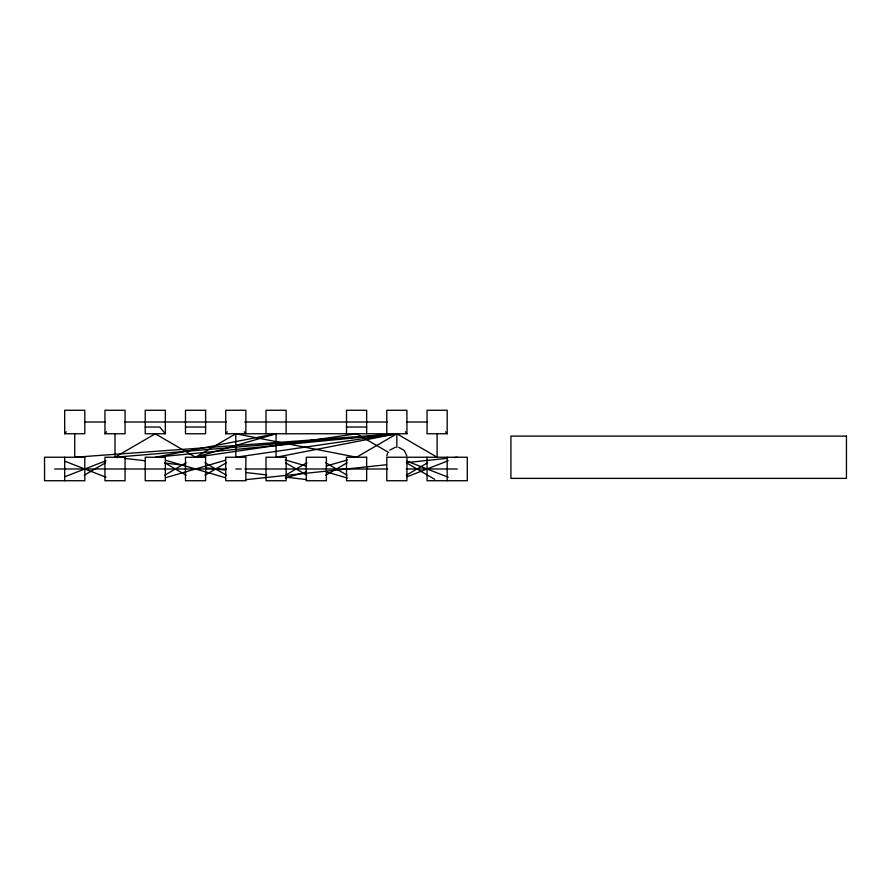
<?xml version="1.0" encoding="UTF-8"?>
<svg xmlns="http://www.w3.org/2000/svg" width="891" height="891" viewBox="0 0 891 891"><rect width="100%" height="100%" fill="white"/><g stroke="black" fill="none" stroke-linecap="round" stroke-linejoin="round"><path stroke-width="1.34" d="M386.894 455.769L387.552 453.396M64.687 433.761L64.687 410.272L84.812 410.272L84.812 433.761L64.687 433.761L66.279 431.834M104.949 433.761L104.949 410.272L125.074 410.272L125.074 433.761L104.949 433.761L106.541 431.834M386.783 433.761L386.783 410.272L406.92 410.272L406.92 433.761L225.735 433.761L227.328 431.834M389.735 450.122L395.37 447.282M84.222 475.204L105.539 462.774M164.746 475.204L186.063 462.774M437.113 433.761L437.113 457.239L396.851 433.761L356.589 457.239L235.803 433.761L195.53 457.239L155.268 433.761L115.006 457.239L115.006 433.761M205.008 475.204L226.325 462.774M285.532 475.204L306.849 462.774M325.794 475.204L347.111 462.774M406.318 475.204L427.635 462.774M64.898 476.73L106.018 460.736M407.131 476.73L448.251 460.736M396.851 447.572L396.851 433.761L276.065 457.239L276.065 433.761L195.53 457.239L356.589 433.761L388.565 452.405M165.837 477.654L225.234 460.324M285.298 478.033L306.426 471.874M326.229 466.104L347.345 459.934M276.065 433.761L155.268 457.239L396.851 433.761L235.803 457.239L235.803 433.761M245.482 479.703L386.661 464.734M407.421 462.529L447.56 458.275M454.477 457.54L457.239 457.239M84.812 422.011L105.405 422.011M124.617 422.011L226.325 422.011M244.791 422.011L387.24 422.011M406.452 422.011L427.045 422.011M145.211 427.045L159.745 427.045L165.336 433.761L145.211 433.761L145.211 410.272L165.336 410.272L165.336 433.761M185.473 427.045L205.598 427.045M346.521 427.045L366.658 427.045M447.182 433.761L427.045 433.761L427.045 410.272L447.182 410.272L447.182 433.761L445.578 431.834M54.618 468.989L226.425 468.989M235.803 468.989L241.35 468.989M244.791 468.989L387.763 468.989M406.218 468.989L457.239 468.989M117.768 457.562L115.006 457.239L396.851 433.761L74.744 457.239L74.744 433.761M124.662 458.364L145.344 460.781M164.646 463.03L185.328 465.447M206.01 467.864L225.323 470.114M246.005 472.531L266.687 474.936M285.989 477.186L306.671 479.603M398.812 447.371L404.302 450.478L406.808 455.769M285.298 459.934L306.426 466.104M326.229 471.874L347.345 478.033M165.837 460.324L225.234 477.654M407.131 461.237L448.251 477.231M64.898 461.237L106.018 477.231M406.318 462.774L434.741 479.347M325.794 462.774L347.111 475.204M285.532 462.774L306.849 475.204M205.008 462.774L226.325 475.204M164.746 462.774L186.063 475.204M405.316 431.834L406.92 433.761M244.268 431.834L245.86 433.761L245.86 410.272L225.735 410.272L225.735 433.761M447.182 457.239L447.182 480.728M427.045 457.239L427.045 480.728L467.307 480.728L467.307 457.239L386.783 457.239L386.783 480.728L406.92 480.728L406.92 457.239M366.658 433.761L366.658 410.272L346.521 410.272L346.521 433.761M286.122 433.761L286.122 410.272L265.997 410.272L265.997 433.761M64.687 457.239L64.687 480.728M205.598 410.272L185.473 410.272L185.473 433.761L205.598 433.761L205.598 410.272M846.45 436.1L510.922 436.1L510.922 478.378L846.45 478.378L846.45 436.1M84.812 457.239L44.55 457.239L44.55 480.728L84.812 480.728L84.812 457.239M125.074 457.239L104.949 457.239L104.949 480.728L125.074 480.728L125.074 457.239M165.336 457.239L145.211 457.239L145.211 480.728L165.336 480.728L165.336 457.239M205.598 457.239L185.473 457.239L185.473 480.728L205.598 480.728L205.598 457.239M245.86 457.239L225.735 457.239L225.735 480.728L245.86 480.728L245.86 457.239M286.122 457.239L265.997 457.239L265.997 480.728L286.122 480.728L286.122 457.239M326.384 457.239L306.259 457.239L306.259 480.728L326.384 480.728L326.384 457.239M366.658 457.239L346.521 457.239L346.521 480.728L366.658 480.728L366.658 457.239"/></g></svg>
